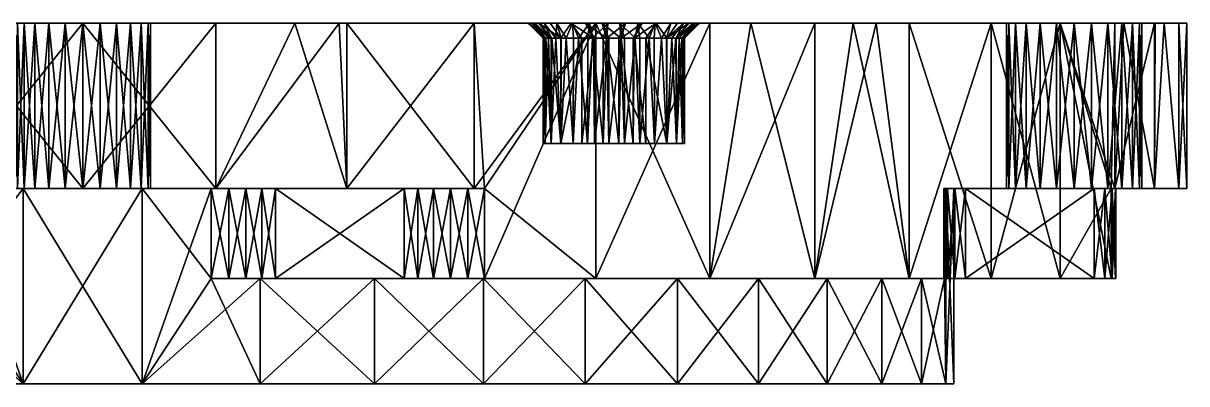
# Model space of a CAD drawing. Header units: inches. Extents: x -9200 to 7100, y -21 to 7100.
# Drawn here: x -4 to 73.5, y -21 to 3 of the extents above; entities that cross this region are included whole.
import ezdxf

# ---------------------------------------------------------------- set-up
doc = ezdxf.new("R2010")
doc.units = ezdxf.units.IN
doc.header["$MEASUREMENT"] = 0
doc.layers.get('0').update_dxf_attribs({"true_color": 0x1c59b1})

msp = doc.modelspace()

# ---------------------------------------------------------------- meshes
at = {"color": 254, "true_color": 0xcccccc}
mesh = msp.add_polyface(dxfattribs=at)
corners = [(-39.588, -21, -42.388), (3.958, -21, 57.865), (-3.958, -21, 57.865), (-11.8, -21, 56.787), (-12.828, -8, 58.775), (-12.828, -14, 58.775), (-11.915, -14, 58.054), (-11.915, -8, 58.054), (-10.859, -14, 57.563), (-10.859, -8, 57.563), (-21.392, -14, 67.339), (-21.392, -8, 67.339), (-10.859, -8, -57.563), (-11.915, -14, -58.054), (-11.915, -8, -58.054), (-12.828, -14, -58.775), (-12.828, -8, -58.775), (-21.392, -8, -67.339), (-21.392, -14, -67.339), (-11.8, -14, -56.787), (-11.8, -21, -56.787), (-19.423, -21, -54.651), (-19.423, -14, -54.651), (-26.684, -21, -51.497), (-26.684, -14, 51.497), (-19.423, -21, 54.651), (-19.423, -14, 54.651), (-11.8, -14, 56.787), (-23.344, -8, 68.546), (-22.297, -14, 68.056), (-22.297, -8, 68.056), (-17.59, -8, 71.364), (-25.629, -8, 68.754), (-24.474, -8, 68.783), (-4.347, -8, 67.165), (-4.347, -8, 64.835), (-22.297, -8, -68.056), (-23.344, -8, -68.546), (-17.59, -8, -71.364), (-4.347, -8, -67.165), (-4.5, -8, -66), (-25.629, -8, -68.754), (-24.474, -8, -68.783), (-22.297, -14, -68.056), (-23.344, -14, -68.546), (-26.684, -14, -51.497), (-10.859, -14, -57.563), (-8.859, -8, 72.964), (-14.12, 3, 72), (-17.59, 3, 71.364), (-24.499, 3, 69.211), (-26.063, -8, 68.724), (-26.063, -8, -68.724), (-24.499, 3, -69.211), (-17.59, 3, -71.364), (-8.859, 3, -72.964), (-8.859, -8, -72.964), (-24.499, 3, -50.928), (-4.347, 3, -64.835), (-4.5, 3, -66), (-3.897, 3, 68.25), (-4.347, 3, 67.165), (-4.5, 3, 66), (-24.499, 3, 58.352)]
mesh.append_faces([[corners[k] for k in face] for face in [(0, 1, 2), (2, 3, 0), (4, 5, 6), (4, 6, 7), (7, 6, 8), (7, 8, 9), (5, 4, 10), (10, 4, 11), (12, 13, 14), (14, 13, 15), (14, 15, 16), (16, 15, 17), (17, 15, 18), (19, 20, 21), (19, 21, 22), (22, 21, 23), (24, 25, 26), (26, 25, 3), (26, 3, 27), (27, 8, 26), (26, 8, 6), (26, 6, 24), (24, 6, 5), (5, 10, 24), (28, 29, 30), (30, 29, 10), (30, 10, 11), (31, 28, 30), (31, 32, 33), (31, 33, 28), (30, 11, 31), (31, 11, 34), (35, 11, 4), (36, 37, 38), (36, 38, 17), (38, 39, 17), (17, 40, 16), (41, 38, 42), (42, 38, 37), (17, 18, 43), (17, 43, 36), (36, 43, 44), (36, 44, 37), (22, 45, 18), (18, 15, 22), (22, 15, 13), (22, 13, 19), (19, 13, 46), (47, 48, 31), (48, 49, 31), (31, 49, 50), (31, 50, 51), (52, 53, 38), (53, 54, 38), (38, 54, 55), (38, 55, 56), (57, 58, 53), (53, 59, 54), (48, 60, 49), (49, 61, 50), (50, 62, 63)]], dxfattribs={"color": 254})
mesh = msp.add_polyface(dxfattribs=at)
corners = [(-39.588, -21, -42.388), (11.8, -21, 56.787), (3.958, -21, 57.865), (39.588, -21, 42.388), (-33.447, -21, -47.384), (-26.684, -21, -51.497), (-10.859, -8, 57.563), (-10.859, -14, 57.563), (-9.719, -14, 57.329), (-9.719, -8, 57.329), (-8.555, -14, 57.366), (-8.555, -8, 57.366), (-8.555, -8, -57.366), (-8.555, -14, -57.366), (-9.719, -14, -57.329), (-9.719, -8, -57.329), (-10.859, -14, -57.563), (-10.859, -8, -57.563), (-11.915, -14, -58.054), (-11.8, -14, -56.787), (-3.958, -21, -57.865), (-11.8, -21, -56.787), (-11.8, -14, 56.787), (-11.8, -21, 56.787), (-3.958, -21, 57.865), (-3.958, -8, 57.865), (-3.958, -8, -57.865), (-21.392, -8, 67.339), (-4.5, -8, 66), (-4.347, -8, 67.165), (-2.25, -8, 69.897), (-8.859, -8, 72.964), (-3.182, -8, 69.182), (-17.59, -8, 71.364), (-3.897, -8, 68.25), (-2.25, -8, 62.103), (-3.182, -8, 62.818), (-3.897, -8, 63.75), (-4.347, -8, 64.835), (-12.828, -8, 58.775), (-11.915, -8, 58.054), (-2.25, -8, -69.897), (-8.859, -8, -72.964), (-1.165, -8, -70.347), (-3.182, -8, -69.182), (-3.897, -8, -68.25), (-17.59, -8, -71.364), (-4.347, -8, -67.165), (-21.392, -8, -67.339), (-4.5, -8, -66), (-4.347, -8, -64.835), (-12.828, -8, -58.775), (-3.897, -8, -63.75), (-11.915, -8, -58.054), (-3.182, -8, -62.818), (-4.5, 3, 66), (-4.347, 3, 64.835), (-3.897, 3, 68.25), (-4.347, 3, 67.165), (-4.5, 3, -66), (-4.347, 3, -67.165), (-4.347, 3, -64.835), (0, -8, 73.5), (-8.859, 3, 72.964)]
mesh.append_faces([[corners[k] for k in face] for face in [(0, 1, 2), (3, 0, 4), (3, 4, 5), (6, 7, 8), (6, 8, 9), (9, 8, 10), (9, 10, 11), (12, 13, 14), (12, 14, 15), (15, 14, 16), (15, 16, 17), (17, 16, 18), (19, 13, 20), (20, 21, 19), (22, 23, 10), (10, 23, 24), (10, 24, 11), (11, 24, 25), (26, 20, 13), (26, 13, 12), (10, 8, 22), (22, 8, 7), (27, 28, 29), (30, 31, 32), (33, 29, 31), (31, 29, 34), (31, 34, 32), (25, 35, 11), (11, 35, 36), (11, 36, 9), (9, 36, 37), (9, 37, 6), (28, 27, 38), (38, 39, 37), (37, 39, 40), (37, 40, 6), (41, 42, 43), (41, 44, 42), (42, 44, 45), (42, 45, 46), (46, 45, 47), (48, 47, 49), (49, 50, 51), (51, 50, 52), (51, 52, 53), (53, 52, 17), (54, 26, 12), (54, 12, 52), (52, 12, 15), (52, 15, 17), (14, 13, 19), (19, 16, 14), (55, 28, 38), (56, 38, 37), (57, 34, 29), (58, 29, 28), (59, 49, 47), (60, 47, 45), (61, 50, 49), (62, 63, 31)]], dxfattribs={"color": 254})
mesh = msp.add_polyface(dxfattribs=at)
corners = [(-26.684, -21, -51.497), (-19.423, -21, -54.651), (39.588, -21, 42.388), (19.423, -21, 54.651), (-39.588, -21, -42.388), (26.684, -21, 51.497), (11.8, -21, 56.787), (-11.8, -21, -56.787), (-3.958, -8, 57.865), (-3.958, -21, 57.865), (3.958, -21, 57.865), (3.958, -8, 57.865), (8.555, -14, 57.366), (8.555, -8, -57.366), (3.958, -21, -57.865), (3.958, -8, -57.865), (-3.958, -21, -57.865), (-3.958, -8, -57.865), (-1.165, -8, 70.347), (0, -8, 73.5), (-2.25, -8, 69.897), (-8.859, -8, 72.964), (0, -8, 70.5), (1.165, -8, 70.347), (8.859, -8, 72.964), (2.25, -8, 69.897), (2.25, -8, 62.103), (1.165, -8, 61.653), (0, -8, 61.5), (3.182, -8, 62.818), (8.555, -8, 57.366), (3.897, -8, 63.75), (3.182, -8, 69.182), (3.897, -8, 68.25), (-1.165, -8, 61.653), (-2.25, -8, 62.103), (3.182, -8, -69.182), (2.25, -8, -69.897), (8.859, -8, -72.964), (-1.165, -8, -70.347), (-8.859, -8, -72.964), (0, -8, -73.5), (0, -8, -70.5), (0, -8, -61.5), (-1.165, -8, -61.653), (-2.25, -8, -62.103), (1.165, -8, -70.347), (1.165, -8, -61.653), (2.25, -8, -62.103), (3.182, -8, -62.818), (9.719, -8, -57.329), (3.897, -8, -63.75), (-3.182, -8, -62.818), (3.897, -8, -68.25), (-3.897, 3, 63.75), (-3.897, -8, 63.75), (-3.182, -8, 62.818), (-3.182, 3, 62.818), (-2.25, 3, 62.103), (-1.165, 3, 61.653), (0, 3, 61.5), (1.165, 3, 61.653), (2.25, 3, 62.103), (2.25, 3, 69.897), (1.165, 3, 70.347), (0, 3, 70.5), (-1.165, 3, 70.347), (-2.25, 3, 69.897), (-3.182, -8, 69.182), (-3.182, 3, 69.182), (-3.897, -8, 68.25), (-3.897, 3, -68.25), (-3.897, -8, -68.25), (-3.182, -8, -69.182), (-3.182, 3, -69.182), (-2.25, -8, -69.897), (-2.25, 3, -69.897), (-3.182, 3, -62.818), (-3.897, -8, -63.75), (-3.897, 3, -63.75), (-4.347, -8, -64.835)]
mesh.append_faces([[corners[k] for k in face] for face in [(0, 1, 2), (3, 4, 5), (3, 6, 4), (1, 7, 2), (8, 9, 10), (8, 10, 11), (11, 10, 12), (13, 14, 15), (15, 14, 16), (15, 16, 17), (18, 19, 20), (20, 19, 21), (18, 22, 19), (19, 22, 23), (19, 23, 24), (24, 23, 25), (26, 27, 11), (11, 27, 28), (11, 28, 8), (26, 11, 29), (29, 11, 30), (29, 30, 31), (25, 32, 24), (24, 32, 33), (28, 34, 8), (8, 34, 35), (36, 37, 38), (39, 40, 41), (39, 41, 42), (43, 15, 44), (44, 15, 17), (44, 17, 45), (38, 37, 41), (41, 37, 46), (41, 46, 42), (43, 47, 15), (15, 47, 48), (15, 48, 13), (13, 48, 49), (50, 49, 51), (45, 17, 52), (38, 53, 36), (54, 55, 56), (57, 56, 35), (58, 35, 34), (59, 34, 28), (60, 28, 27), (61, 27, 26), (62, 26, 29), (63, 25, 23), (64, 23, 22), (65, 22, 18), (66, 18, 20), (67, 20, 68), (69, 68, 70), (71, 72, 73), (74, 73, 75), (76, 75, 39), (77, 52, 78), (79, 78, 80)]], dxfattribs={"color": 254})
mesh = msp.add_polyface(dxfattribs=at)
corners = [(-4.347, 3, 67.165), (-4.5, -8, 66), (-4.5, 3, 66), (-4.347, -8, 64.835), (-4.347, 3, 64.835), (-3.897, -8, 63.75), (-3.897, 3, 63.75), (-3.182, -8, 62.818), (-3.182, 3, 62.818), (-2.25, -8, 62.103), (-2.25, 3, 62.103), (-1.165, -8, 61.653), (-1.165, 3, 61.653), (0, 3, 70.5), (-1.165, -8, 70.347), (-1.165, 3, 70.347), (-2.25, -8, 69.897), (-2.25, 3, 69.897), (-3.182, -8, 69.182), (-3.182, 3, 69.182), (-3.897, -8, 68.25), (-3.897, 3, 68.25), (-4.347, -8, 67.165), (-4.347, 3, -64.835), (-4.5, -8, -66), (-4.5, 3, -66), (-4.347, -8, -67.165), (-4.347, 3, -67.165), (-3.897, -8, -68.25), (-3.897, 3, -68.25), (-3.182, -8, -69.182), (-3.182, 3, -69.182), (-2.25, -8, -69.897), (-2.25, 3, -69.897), (-1.165, -8, -70.347), (-1.165, 3, -70.347), (0, 3, -61.5), (-1.165, -8, -61.653), (-1.165, 3, -61.653), (-2.25, -8, -62.103), (-2.25, 3, -62.103), (-3.182, -8, -62.818), (-3.182, 3, -62.818), (-3.897, -8, -63.75), (-3.897, 3, -63.75), (-4.347, -8, -64.835), (0, -8, 73.5), (0, 3, 73.5), (-8.859, 3, 72.964), (-8.859, -8, 72.964), (-14.12, 3, 72), (-8.859, -8, -72.964), (-8.859, 3, -72.964), (0, 3, -73.5), (0, -8, -73.5), (-24.499, 3, -50.928), (17.074, 3, -50.928), (-24.499, 3, -69.211), (-17.59, 3, -71.364), (-24.499, 3, 58.352), (-17.59, 3, 71.364), (-24.499, 3, 69.211), (0, 3, 61.5), (17.074, 3, 58.352), (8.859, 3, 72.964), (17.074, 3, 24.145), (-24.499, 3, 24.145), (17.074, 3, -17.428), (-24.499, 3, -17.428)]
mesh.append_faces([[corners[k] for k in face] for face in [(0, 1, 2), (2, 3, 4), (4, 5, 6), (6, 7, 8), (8, 9, 10), (10, 11, 12), (13, 14, 15), (15, 16, 17), (17, 18, 19), (19, 20, 21), (21, 22, 0), (23, 24, 25), (25, 26, 27), (27, 28, 29), (29, 30, 31), (31, 32, 33), (33, 34, 35), (36, 37, 38), (38, 37, 39), (38, 39, 40), (40, 39, 41), (40, 41, 42), (42, 43, 44), (44, 45, 23), (46, 47, 48), (49, 48, 50), (51, 52, 53), (51, 53, 54), (31, 33, 52), (52, 33, 53), (53, 33, 35), (40, 42, 55), (56, 36, 55), (55, 36, 38), (55, 38, 40), (42, 44, 55), (55, 44, 23), (57, 23, 25), (58, 25, 27), (58, 27, 52), (52, 27, 29), (52, 29, 31), (15, 17, 50), (15, 50, 13), (10, 59, 8), (8, 59, 6), (17, 19, 50), (50, 19, 21), (60, 21, 0), (61, 0, 2), (59, 2, 4), (59, 4, 6), (10, 12, 59), (59, 12, 62), (59, 62, 63), (50, 48, 47), (64, 50, 47), (59, 65, 66), (66, 67, 68), (68, 56, 55)]], dxfattribs={"color": 254})
mesh = msp.add_polyface(dxfattribs=at)
corners = [(-1.165, 3, 61.653), (0, -8, 61.5), (0, 3, 61.5), (1.165, -8, 61.653), (1.165, 3, 61.653), (2.25, -8, 62.103), (2.25, 3, 62.103), (3.182, -8, 62.818), (3.182, 3, 62.818), (3.897, -8, 63.75), (3.897, 3, 63.75), (4.347, -8, 64.835), (4.347, 3, 64.835), (4.5, -8, 66), (4.5, 3, 66), (4.347, -8, 67.165), (4.347, 3, 67.165), (3.897, -8, 68.25), (3.897, 3, 68.25), (3.182, -8, 69.182), (3.182, 3, 69.182), (2.25, -8, 69.897), (2.25, 3, 69.897), (1.165, -8, 70.347), (1.165, 3, 70.347), (0, -8, 70.5), (0, 3, 70.5), (-1.165, 3, -70.347), (-1.165, -8, -70.347), (0, -8, -70.5), (0, 3, -70.5), (1.165, -8, -70.347), (1.165, 3, -70.347), (2.25, -8, -69.897), (2.25, 3, -69.897), (3.182, -8, -69.182), (3.182, 3, -69.182), (3.897, -8, -68.25), (3.897, 3, -68.25), (4.347, -8, -67.165), (4.347, 3, -67.165), (4.5, -8, -66), (4.5, 3, -66), (4.347, -8, -64.835), (4.347, 3, -64.835), (3.897, -8, -63.75), (3.897, 3, -63.75), (3.182, -8, -62.818), (3.182, 3, -62.818), (2.25, -8, -62.103), (2.25, 3, -62.103), (1.165, -8, -61.653), (1.165, 3, -61.653), (0, -8, -61.5), (0, 3, -61.5), (-1.165, -8, -61.653), (8.859, -8, 72.964), (0, 3, 73.5), (0, -8, 73.5), (0, -8, -73.5), (0, 3, -73.5), (8.859, 3, -72.964), (14.12, 3, 72), (-14.12, 3, 72), (8.859, 3, 72.964), (17.074, 3, 58.352), (17.074, 3, 24.145), (-24.499, 3, 58.352), (17.074, 3, -17.428), (-24.499, 3, 24.145), (17.074, 3, -50.928), (-24.499, 3, -17.428)]
mesh.append_faces([[corners[k] for k in face] for face in [(0, 1, 2), (2, 3, 4), (4, 5, 6), (6, 7, 8), (8, 7, 9), (8, 9, 10), (10, 9, 11), (10, 11, 12), (12, 11, 13), (12, 13, 14), (14, 13, 15), (14, 15, 16), (16, 15, 17), (16, 17, 18), (18, 17, 19), (18, 19, 20), (20, 19, 21), (20, 21, 22), (22, 23, 24), (24, 25, 26), (27, 28, 29), (27, 29, 30), (30, 29, 31), (30, 31, 32), (32, 31, 33), (32, 33, 34), (34, 33, 35), (34, 35, 36), (36, 35, 37), (36, 37, 38), (38, 37, 39), (38, 39, 40), (40, 39, 41), (40, 41, 42), (42, 41, 43), (42, 43, 44), (44, 43, 45), (44, 45, 46), (46, 45, 47), (46, 47, 48), (48, 47, 49), (48, 49, 50), (50, 49, 51), (50, 51, 52), (52, 51, 53), (52, 53, 54), (54, 53, 55), (56, 57, 58), (59, 60, 61), (34, 61, 32), (32, 61, 60), (32, 60, 30), (60, 27, 30), (34, 36, 61), (61, 36, 38), (24, 26, 62), (62, 26, 63), (62, 63, 64), (65, 66, 67), (66, 68, 69), (68, 70, 71)]], dxfattribs={"color": 254})
mesh = msp.add_polyface(dxfattribs=at)
corners = [(8.859, -8, 72.964), (3.897, -8, 68.25), (17.59, -8, 71.364), (4.347, -8, 67.165), (10.859, -8, 57.563), (11.915, -8, 58.054), (3.897, -8, 63.75), (12.828, -8, 58.775), (4.5, -8, 66), (21.392, -8, 67.339), (22.297, -8, 68.056), (23.344, -8, 68.546), (24.474, -8, 68.783), (21.392, -8, -67.339), (4.5, -8, -66), (4.347, -8, -67.165), (8.555, -8, -57.366), (3.182, -8, -62.818), (9.719, -8, -57.329), (3.897, -8, -63.75), (10.859, -8, -57.563), (4.347, -8, -64.835), (12.828, -8, -58.775), (11.915, -8, -58.054), (24.474, -8, -68.783), (23.344, -8, -68.546), (17.59, -8, -71.364), (22.297, -8, -68.056), (8.859, -8, -72.964), (26.063, -8, 68.724), (17.59, 3, 71.364), (17.074, 3, 71.459), (14.12, 3, 72), (8.859, 3, 72.964), (0, 3, 73.5), (0, -8, -73.5), (8.859, 3, -72.964), (17.074, 3, -71.459), (17.59, 3, -71.364), (26.063, 3, -68.724), (4.5, 3, -66), (4.347, 3, -64.835), (17.074, 3, -50.928), (3.897, 3, -63.75), (3.182, 3, -62.818), (2.25, 3, -62.103), (3.897, 3, -68.25), (4.347, 3, -67.165), (1.165, 3, -61.653), (0, 3, -61.5), (26.063, 3, 68.724), (17.074, 3, 58.352), (3.897, 3, 68.25), (4.347, 3, 67.165), (4.5, 3, 66), (3.182, 3, 69.182), (2.25, 3, 69.897), (1.165, 3, 70.347), (4.347, 3, 64.835), (2.25, 3, 62.103), (3.182, 3, 62.818), (3.897, 3, 63.75), (0, 3, 61.5), (1.165, 3, 61.653), (29.73, 3, 47.889), (17.074, 3, 24.145)]
mesh.append_faces([[corners[k] for k in face] for face in [(0, 1, 2), (2, 1, 3), (4, 5, 6), (6, 5, 7), (8, 7, 9), (8, 9, 3), (3, 9, 2), (2, 9, 10), (2, 10, 11), (12, 2, 11), (13, 14, 15), (16, 17, 18), (18, 19, 20), (14, 13, 21), (21, 13, 22), (19, 22, 23), (19, 23, 20), (24, 25, 26), (26, 25, 27), (27, 13, 26), (26, 13, 15), (26, 15, 28), (29, 30, 2), (30, 31, 2), (2, 31, 32), (2, 32, 0), (32, 33, 0), (0, 33, 34), (35, 36, 28), (28, 36, 37), (28, 37, 26), (26, 37, 38), (26, 38, 39), (40, 41, 42), (41, 43, 42), (42, 43, 44), (42, 44, 45), (36, 46, 37), (37, 46, 47), (45, 48, 42), (42, 48, 49), (47, 40, 37), (37, 40, 42), (37, 42, 38), (38, 42, 39), (30, 50, 51), (52, 32, 53), (53, 32, 31), (53, 31, 54), (52, 55, 32), (32, 55, 56), (32, 56, 57), (30, 51, 31), (31, 51, 58), (31, 58, 54), (59, 60, 51), (51, 60, 61), (51, 61, 58), (51, 62, 63), (51, 63, 59), (51, 64, 65)]], dxfattribs={"color": 254})
mesh = msp.add_polyface(dxfattribs=at)
corners = [(39.588, -21, 42.388), (11.8, -21, -56.787), (19.423, -21, -54.651), (26.684, -21, -51.497), (34.648, -5, 44.79), (31.184, -5, 46.79), (30.785, -5, 47.755), (32.648, -5, 45.326), (31.82, -5, 45.962), (30.785, -5, 49.826), (30.648, -5, 48.79), (19.423, -14, 54.651), (26.684, -21, 51.497), (26.684, -14, 51.497), (33.447, -21, 47.384), (33.447, -14, 47.384), (26.684, -14, -51.497), (33.447, -14, -47.384), (33.447, -21, -47.384), (32.181, 2, 45.642), (31.499, 2, 46.323), (31.001, 2, 47.149), (30.714, 2, 48.069), (30.656, 2, 49.032), (26.747, -8, 68.461), (26.063, -8, 68.724), (25.629, -8, 68.754), (17.59, -8, 71.364), (24.474, -8, 68.783), (22.297, -8, 68.056), (22.297, -14, 68.056), (23.344, -14, 68.546), (23.344, -8, 68.546), (24.474, -14, 68.783), (25.629, -14, 68.754), (26.747, -14, 68.461), (34.157, -14, 65.081), (21.392, -14, 67.339), (25.629, -14, -68.754), (26.747, -14, -68.461), (34.157, -14, -65.081), (21.392, -14, -67.339), (22.297, -14, -68.056), (23.344, -14, -68.546), (24.474, -14, -68.783), (26.747, -8, -68.461), (25.629, -8, -68.754), (24.474, -8, -68.783), (23.344, -8, -68.546), (22.297, -8, -68.056), (17.59, -8, -71.364), (26.063, -8, -68.724), (34.157, 3, 65.081), (26.063, 3, -68.724), (34.157, 3, -65.081)]
mesh.append_faces([[corners[k] for k in face] for face in [(0, 1, 2), (0, 2, 3), (4, 5, 6), (5, 7, 8), (9, 4, 10), (10, 4, 6), (11, 12, 13), (13, 12, 14), (13, 14, 15), (2, 16, 3), (3, 16, 17), (3, 17, 18), (7, 19, 8), (8, 20, 5), (5, 21, 6), (6, 22, 10), (10, 23, 9), (24, 25, 26), (26, 25, 27), (26, 27, 28), (29, 30, 31), (29, 31, 32), (32, 31, 33), (32, 33, 28), (28, 33, 34), (28, 34, 26), (26, 34, 35), (26, 35, 24), (13, 36, 35), (35, 34, 13), (13, 34, 33), (13, 33, 31), (31, 30, 13), (13, 30, 37), (13, 37, 11), (38, 39, 16), (16, 39, 40), (16, 40, 17), (16, 41, 42), (42, 43, 16), (16, 43, 44), (16, 44, 38), (45, 39, 38), (45, 38, 46), (46, 38, 44), (46, 44, 47), (47, 44, 43), (47, 43, 48), (48, 43, 42), (48, 42, 49), (47, 50, 46), (46, 50, 51), (46, 51, 45), (24, 35, 36), (25, 24, 52), (53, 45, 51), (53, 51, 50), (24, 36, 52), (54, 40, 39), (54, 39, 45)]], dxfattribs={"color": 254})
mesh = msp.add_polyface(dxfattribs=at)
corners = [(32.181, 2, 45.642), (31.84, 2, 45.983), (31.82, -5, 45.962), (31.499, 2, 46.323), (31.208, 2, 46.805), (31.184, -5, 46.79), (31.001, 2, 47.149), (30.809, 2, 47.763), (30.785, -5, 47.755), (30.714, 2, 48.069), (30.67, 2, 48.792), (30.648, -5, 48.79), (30.656, 2, 49.032), (30.8, 2, 49.823), (30.785, -5, 49.826), (30.829, 2, 49.98), (31.184, -5, 50.79), (31.82, 2, 51.619), (31.82, -5, 51.619), (31.225, 2, 50.86), (31.192, 2, 50.787), (33.234, 2, 53.033), (30.369, 3, 51.377), (31.113, 3, 52.326), (29.875, 3, 50.278), (29.657, 3, 49.092), (29.73, 3, 47.889), (30.089, 3, 46.738), (30.712, 3, 45.707), (31.565, 3, 44.854), (32.596, 3, 44.231), (32.527, 3, 53.74), (34.157, 3, 65.081), (26.063, 3, 68.724), (26.063, -8, 68.724), (17.59, 3, 71.364), (34.157, 3, -65.081), (26.747, -8, -68.461), (26.063, 3, -68.724), (17.074, 3, -50.928), (41.753, 3, -60.489), (17.074, 3, 58.352), (17.074, 3, 24.145), (33.747, 3, 43.872), (44.48, 3, 58.352), (35.761, 3, 55.195), (34.575, 3, 54.978), (33.476, 3, 54.483), (41.753, 3, 60.489), (51.281, 3, -17.428), (17.074, 3, -17.428), (51.281, 3, -50.928)]
mesh.append_faces([[corners[k] for k in face] for face in [(0, 1, 2), (2, 1, 3), (3, 4, 5), (5, 4, 6), (6, 7, 8), (8, 7, 9), (9, 10, 11), (11, 10, 12), (12, 13, 14), (14, 13, 15), (14, 15, 16), (17, 18, 19), (19, 18, 16), (19, 16, 20), (20, 16, 15), (21, 18, 17), (22, 23, 17), (17, 19, 22), (22, 19, 20), (22, 20, 24), (20, 15, 24), (24, 15, 13), (24, 13, 25), (13, 12, 25), (25, 12, 10), (25, 10, 26), (10, 9, 26), (26, 9, 7), (26, 7, 27), (7, 6, 27), (27, 6, 4), (27, 4, 28), (28, 4, 3), (28, 3, 29), (3, 1, 29), (29, 1, 0), (29, 0, 30), (31, 17, 23), (32, 33, 34), (34, 33, 35), (36, 37, 38), (39, 40, 36), (39, 36, 38), (24, 25, 41), (24, 41, 22), (26, 27, 42), (42, 27, 28), (42, 28, 29), (29, 30, 42), (42, 30, 43), (44, 45, 41), (41, 45, 46), (41, 46, 47), (47, 31, 41), (41, 31, 23), (41, 23, 22), (41, 33, 32), (41, 32, 48), (25, 26, 41), (42, 49, 50), (50, 51, 39)]], dxfattribs={"color": 254})
mesh = msp.add_polyface(dxfattribs=at)
corners = [(37.477, 2, 45.962), (36.718, 2, 45.367), (37.477, -5, 45.962), (36.645, 2, 45.334), (36.648, -5, 45.326), (35.838, 2, 44.971), (35.681, 2, 44.943), (35.684, -5, 44.927), (35.821, 2, 54.197), (36.061, 2, 54.183), (36.062, -5, 54.205), (36.783, 2, 54.139), (37.09, 2, 54.044), (37.098, -5, 54.068), (37.704, 2, 53.852), (38.048, 2, 53.644), (38.062, -5, 53.669), (38.529, 2, 53.353), (38.87, 2, 53.012), (38.891, -5, 53.033), (39.211, 2, 52.671), (39.502, 2, 52.19), (39.527, -5, 52.205), (38.891, 2, 47.376), (38.891, -5, 47.376), (39.486, 2, 48.135), (39.527, -5, 48.205), (39.518, 2, 48.208), (32.181, 2, 45.642), (32.663, 2, 45.351), (32.596, 3, 44.231), (33.007, 2, 45.143), (33.747, 3, 43.872), (33.621, 2, 44.951), (33.927, 2, 44.856), (34.95, 3, 43.799), (34.65, 2, 44.812), (34.89, 2, 44.798), (36.136, 3, 44.017), (37.235, 3, 44.511), (38.184, 3, 45.255), (33.234, 2, 53.033), (31.82, 2, 51.619), (32.527, 3, 53.74), (39.998, 3, 53.288), (39.146, 3, 54.14), (38.115, 3, 54.764), (36.964, 3, 55.123), (35.761, 3, 55.195), (34.575, 3, 54.978), (35.03, 2, 54.052), (34.872, 2, 54.023), (33.476, 3, 54.483), (33.993, 2, 53.628), (34.066, 2, 53.661), (39.598, 3, 46.669), (41.753, 3, 60.489), (44.48, 3, 58.352), (17.074, 3, 58.352), (17.074, 3, -50.928), (51.281, 3, -52.474), (48.74, 3, -55.016), (41.753, 3, -60.489), (17.074, 3, 24.145), (51.281, 3, 24.145)]
mesh.append_faces([[corners[k] for k in face] for face in [(0, 1, 2), (1, 3, 4), (4, 3, 5), (5, 6, 7), (8, 9, 10), (10, 9, 11), (11, 12, 13), (13, 12, 14), (14, 15, 16), (16, 15, 17), (17, 18, 19), (19, 18, 20), (20, 21, 22), (23, 24, 25), (25, 26, 27), (0, 24, 23), (28, 29, 30), (30, 29, 31), (30, 31, 32), (31, 33, 32), (32, 33, 34), (32, 34, 35), (34, 36, 35), (35, 36, 37), (35, 37, 38), (37, 6, 38), (38, 6, 5), (38, 5, 39), (0, 40, 1), (1, 40, 39), (1, 39, 3), (3, 39, 5), (41, 42, 43), (44, 20, 18), (44, 18, 45), (45, 18, 17), (45, 17, 46), (17, 15, 46), (46, 15, 14), (46, 14, 47), (14, 12, 47), (47, 12, 11), (47, 11, 48), (11, 9, 48), (48, 9, 8), (48, 8, 49), (8, 50, 49), (49, 50, 51), (49, 51, 52), (41, 43, 53), (53, 43, 52), (53, 52, 54), (54, 52, 51), (55, 40, 23), (23, 40, 0), (56, 57, 58), (59, 60, 61), (61, 62, 59), (63, 32, 64), (57, 47, 48)]], dxfattribs={"color": 254})
mesh = msp.add_polyface(dxfattribs=at)
corners = [(39.527, -5, 52.205), (39.502, 2, 52.19), (39.71, 2, 51.846), (39.901, 2, 51.232), (39.926, -5, 51.24), (39.997, 2, 50.926), (40.041, 2, 50.203), (40.062, -5, 50.205), (40.055, 2, 49.963), (39.91, 2, 49.172), (39.926, -5, 49.169), (39.881, 2, 49.015), (39.518, 2, 48.208), (39.527, -5, 48.205), (40.341, 3, 47.618), (39.598, 3, 46.669), (38.891, 2, 47.376), (39.486, 2, 48.135), (40.836, 3, 48.717), (41.053, 3, 49.903), (40.981, 3, 51.106), (40.622, 3, 52.257), (39.998, 3, 53.288), (39.211, 2, 52.671), (41.753, 3, 60.489), (41.753, -14, 60.489), (44.48, 3, 58.352), (48.74, -14, 55.016), (48.74, 3, 55.016), (51.281, 3, 52.474), (55.016, -14, 48.74), (55.016, 3, 48.74), (60.489, 3, -41.753), (55.016, -14, -48.74), (55.016, 3, -48.74), (52.827, 3, -50.928), (48.74, -14, -55.016), (51.281, 3, -52.474), (48.74, 3, -55.016), (41.753, -14, -60.489), (41.753, 3, -60.489), (51.281, 3, -50.928), (17.074, 3, -50.928), (51.281, 3, 24.145), (60.489, 3, 41.753), (39.146, 3, 54.14), (38.115, 3, 54.764), (36.136, 3, 44.017), (37.235, 3, 44.511), (33.747, 3, 43.872), (34.95, 3, 43.799), (36.964, 3, 55.123), (38.184, 3, 45.255), (61.653, 3, 1.165), (51.281, 3, -17.428), (17.074, 3, 24.145), (17.074, 3, -17.428)]
mesh.append_faces([[corners[k] for k in face] for face in [(0, 1, 2), (2, 3, 4), (4, 3, 5), (5, 6, 7), (7, 6, 8), (8, 9, 10), (10, 9, 11), (12, 13, 11), (14, 15, 16), (16, 17, 14), (14, 17, 12), (14, 12, 18), (12, 11, 18), (18, 11, 9), (18, 9, 19), (9, 8, 19), (19, 8, 6), (19, 6, 20), (6, 5, 20), (20, 5, 3), (20, 3, 21), (3, 2, 21), (21, 2, 1), (21, 1, 22), (1, 23, 22), (24, 25, 26), (26, 27, 28), (28, 27, 29), (29, 30, 31), (32, 33, 34), (34, 33, 35), (35, 36, 37), (37, 36, 38), (38, 39, 40), (34, 35, 41), (41, 35, 37), (41, 37, 42), (43, 31, 44), (26, 45, 46), (18, 19, 29), (29, 19, 20), (29, 20, 28), (28, 20, 21), (28, 21, 26), (26, 21, 22), (26, 22, 45), (43, 47, 48), (43, 49, 50), (43, 50, 47), (31, 43, 29), (29, 43, 14), (29, 14, 18), (46, 51, 26), (48, 52, 43), (43, 52, 15), (43, 15, 14), (43, 53, 54), (43, 54, 55), (32, 34, 54), (54, 34, 41), (54, 41, 56)]], dxfattribs={"color": 254})
mesh = msp.add_polyface(dxfattribs=at)
corners = [(39.588, -21, 42.388), (26.684, -21, -51.497), (33.447, -21, -47.384), (39.588, -21, -42.388), (30.785, -5, 49.826), (37.477, -5, 45.962), (36.648, -5, 45.326), (35.027, -5, 54.068), (36.062, -5, 54.205), (38.891, -5, 47.376), (34.062, -5, 53.669), (38.062, -5, 53.669), (40.062, -5, 50.205), (39.926, -5, 49.169), (31.184, -5, 50.79), (31.82, -5, 51.619), (33.234, -5, 53.033), (38.891, -5, 53.033), (39.527, -5, 52.205), (37.098, -5, 54.068), (39.527, -5, 48.205), (34.648, -5, 44.79), (33.613, -5, 44.927), (31.184, -5, 46.79), (32.648, -5, 45.326), (35.684, -5, 44.927), (33.447, -14, 47.384), (33.447, -21, 47.384), (39.588, -14, 42.388), (33.447, -14, -47.384), (39.588, -14, -42.388), (36.718, 2, 45.367), (35.838, 2, 44.971), (35.681, 2, 44.943), (34.89, 2, 44.798), (34.65, 2, 44.812), (33.927, 2, 44.856), (33.621, 2, 44.951), (33.007, 2, 45.143), (32.663, 2, 45.351), (32.181, 2, 45.642), (33.234, 2, 53.033), (33.993, 2, 53.628), (34.066, 2, 53.661), (34.872, 2, 54.023), (35.03, 2, 54.052), (35.821, 2, 54.197), (36.783, 2, 54.139), (37.704, 2, 53.852), (38.529, 2, 53.353), (39.211, 2, 52.671), (39.486, 2, 48.135), (37.477, 2, 45.962), (34.157, -14, 65.081), (26.684, -14, 51.497), (41.753, -14, 60.489), (34.157, -14, -65.081), (41.753, -14, -60.489), (34.157, 3, 65.081), (41.753, 3, 60.489), (41.753, 3, -60.489), (34.157, 3, -65.081)]
mesh.append_faces([[corners[k] for k in face] for face in [(0, 1, 2), (2, 3, 0), (4, 5, 6), (7, 8, 9), (7, 9, 10), (11, 12, 13), (4, 14, 5), (5, 14, 15), (5, 15, 9), (9, 15, 16), (9, 16, 10), (11, 17, 12), (12, 17, 18), (8, 19, 9), (9, 19, 11), (9, 11, 20), (20, 11, 13), (21, 22, 23), (23, 22, 24), (6, 25, 4), (4, 25, 21), (26, 27, 0), (26, 0, 28), (2, 29, 30), (2, 30, 3), (5, 31, 6), (6, 32, 25), (25, 33, 34), (25, 34, 21), (34, 35, 21), (21, 35, 36), (21, 36, 22), (36, 37, 22), (22, 37, 38), (22, 38, 24), (38, 39, 24), (24, 39, 40), (16, 15, 41), (41, 42, 16), (16, 42, 10), (42, 43, 10), (10, 43, 44), (10, 44, 7), (44, 45, 7), (7, 45, 46), (7, 46, 8), (8, 47, 19), (19, 48, 11), (11, 49, 17), (17, 50, 18), (51, 9, 20), (5, 9, 52), (53, 54, 55), (55, 54, 26), (29, 56, 57), (29, 57, 30), (58, 53, 55), (58, 55, 59), (60, 57, 56), (60, 56, 61)]], dxfattribs={"color": 254})
mesh = msp.add_polyface(dxfattribs=at)
corners = [(39.588, -21, 42.388), (39.588, -21, -42.388), (44.991, -21, -36.603), (49.556, -21, -30.136), (53.198, -21, -23.107), (55.849, -21, -15.648), (57.46, -21, -7.898), (58, -21, 0), (57.46, -21, 7.898), (55.849, -21, 15.648), (53.198, -21, 23.107), (49.556, -21, 30.136), (44.991, -21, 36.603), (40.062, -5, 50.205), (39.527, -5, 52.205), (39.926, -5, 51.24), (39.588, -14, 42.388), (44.991, -14, 36.603), (49.556, -14, 30.136), (53.198, -14, 23.107), (55.849, -14, 15.648), (55.849, -14, -15.648), (57.366, -14, -8.555), (39.588, -14, -42.388), (44.991, -14, -36.603), (49.556, -14, -30.136), (53.198, -14, -23.107), (57.366, -14, 8.555), (39.71, 2, 51.846), (39.997, 2, 50.926), (40.055, 2, 49.963), (39.926, -5, 49.169), (39.881, 2, 49.015), (39.527, -5, 48.205), (57.329, -14, 9.719), (57.563, -14, 10.859), (58.054, -14, 11.915), (58.775, -14, 12.828), (41.753, -14, 60.489), (33.447, -14, 47.384), (48.74, -14, 55.016), (55.016, -14, 48.74), (60.489, -14, 41.753), (65.081, -14, 34.157), (57.329, -14, -9.719), (57.563, -14, -10.859), (41.753, -14, -60.489), (48.74, -14, -55.016), (55.016, -14, -48.74), (60.489, -14, -41.753), (65.081, -14, -34.157), (44.48, 3, 58.352), (51.281, 3, 52.474), (55.016, 3, 48.74), (52.827, 3, -50.928), (48.74, 3, -55.016)]
mesh.append_faces([[corners[k] for k in face] for face in [(0, 1, 2), (0, 2, 3), (3, 4, 0), (0, 4, 5), (0, 5, 6), (6, 7, 0), (0, 7, 8), (0, 8, 9), (9, 10, 0), (0, 10, 11), (0, 11, 12), (13, 14, 15), (16, 0, 12), (16, 12, 17), (17, 12, 11), (17, 11, 18), (18, 11, 10), (18, 10, 19), (19, 10, 9), (19, 9, 20), (21, 22, 6), (1, 23, 24), (1, 24, 2), (2, 24, 25), (2, 25, 3), (3, 25, 26), (3, 26, 4), (4, 26, 21), (4, 21, 5), (5, 21, 6), (20, 9, 27), (27, 9, 8), (14, 28, 15), (15, 29, 13), (13, 30, 31), (31, 32, 33), (20, 27, 34), (34, 35, 20), (20, 36, 19), (19, 36, 37), (38, 39, 40), (40, 39, 16), (40, 16, 41), (41, 16, 17), (41, 17, 42), (42, 17, 18), (43, 18, 19), (44, 22, 21), (21, 45, 44), (23, 46, 47), (23, 47, 24), (24, 47, 48), (24, 48, 25), (48, 49, 25), (25, 50, 26), (51, 38, 40), (52, 40, 41), (53, 41, 42), (54, 48, 47), (55, 47, 46)]], dxfattribs={"color": 254})
mesh = msp.add_polyface(dxfattribs=at)
corners = [(58.775, -8, 12.828), (58.775, -14, 12.828), (58.054, -14, 11.915), (58.054, -8, 11.915), (57.563, -14, 10.859), (57.563, -8, 10.859), (57.329, -14, 9.719), (57.329, -8, 9.719), (57.366, -14, 8.555), (57.366, -8, 8.555), (67.339, -14, 21.392), (57.366, -8, -8.555), (57.366, -14, -8.555), (57.329, -14, -9.719), (57.329, -8, -9.719), (57.563, -14, -10.859), (57.563, -8, -10.859), (58.054, -14, -11.915), (58.054, -8, -11.915), (58.775, -14, -12.828), (58.775, -8, -12.828), (67.339, -8, -21.392), (57.46, -8, 7.898), (57.46, -21, 7.898), (58, -21, 0), (58, -8, 0), (57.46, -21, -7.898), (57.46, -8, -7.898), (55.849, -14, 15.648), (60.489, -14, 41.753), (49.556, -14, 30.136), (65.081, -14, 34.157), (53.198, -14, 23.107), (68.461, -14, 26.747), (63.75, -8, 3.897), (64.835, -8, 4.347), (61.653, -8, -1.165), (62.103, -8, -2.25), (62.818, -8, -3.182), (63.75, -8, -3.897), (61.5, -8, 0), (61.653, -8, 1.165), (62.103, -8, 2.25), (62.818, -8, 3.182), (64.835, -8, -4.347), (55.849, -14, -15.648), (67.339, -14, -21.392), (53.198, -14, -23.107), (49.556, -14, -30.136), (60.489, -14, -41.753), (65.081, -14, -34.157), (68.461, -14, -26.747), (60.489, 3, 41.753), (60.489, 3, -41.753), (55.016, -14, -48.74)]
mesh.append_faces([[corners[k] for k in face] for face in [(0, 1, 2), (0, 2, 3), (3, 2, 4), (3, 4, 5), (5, 4, 6), (5, 6, 7), (7, 6, 8), (7, 8, 9), (1, 0, 10), (11, 12, 13), (11, 13, 14), (14, 13, 15), (14, 15, 16), (16, 15, 17), (16, 17, 18), (18, 17, 19), (18, 19, 20), (20, 19, 21), (22, 9, 8), (8, 23, 22), (22, 23, 24), (22, 24, 25), (25, 24, 26), (25, 26, 27), (27, 26, 12), (27, 12, 11), (28, 4, 2), (29, 30, 31), (31, 32, 33), (1, 10, 32), (3, 34, 0), (0, 34, 35), (36, 25, 37), (37, 25, 27), (37, 27, 38), (38, 27, 11), (38, 11, 39), (39, 11, 14), (36, 40, 25), (25, 40, 41), (25, 41, 22), (22, 41, 42), (22, 42, 9), (9, 42, 43), (9, 43, 7), (7, 43, 34), (7, 34, 5), (5, 34, 3), (14, 16, 39), (39, 16, 18), (39, 18, 20), (20, 44, 39), (19, 17, 45), (45, 17, 15), (19, 45, 46), (46, 45, 47), (48, 49, 50), (47, 50, 51), (52, 29, 31), (53, 49, 54)]], dxfattribs={"color": 254})
mesh = msp.add_polyface(dxfattribs=at)
corners = [(61.653, 3, 1.165), (61.5, -8, 0), (61.5, 3, 0), (61.653, -8, -1.165), (61.653, 3, -1.165), (62.103, -8, -2.25), (62.103, 3, -2.25), (62.818, -8, -3.182), (62.818, 3, -3.182), (63.75, -8, -3.897), (63.75, 3, -3.897), (64.835, -8, -4.347), (64.835, 3, -4.347), (66, -8, -4.5), (66, 3, -4.5), (67.165, -8, -4.347), (67.165, 3, -4.347), (68.25, -8, -3.897), (68.25, 3, 3.897), (67.165, -8, 4.347), (67.165, 3, 4.347), (66, -8, 4.5), (66, 3, 4.5), (64.835, -8, 4.347), (64.835, 3, 4.347), (63.75, -8, 3.897), (63.75, 3, 3.897), (62.818, -8, 3.182), (62.818, 3, 3.182), (62.103, -8, 2.25), (62.103, 3, 2.25), (61.653, -8, 1.165), (68.724, -8, -26.063), (68.461, -8, -26.747), (65.081, 3, -34.157), (68.724, 3, -26.063), (68.461, -8, 26.747), (68.724, 3, 26.063), (65.081, 3, 34.157), (55.016, 3, 48.74), (60.489, -14, 41.753), (60.489, 3, 41.753), (65.081, -14, 34.157), (68.461, -14, 26.747), (65.081, -14, -34.157), (60.489, -14, -41.753), (60.489, 3, -41.753), (51.281, 3, -17.428), (71.394, 3, -17.428), (71.364, 3, -17.59), (51.281, 3, 24.145), (69.321, 3, 24.145)]
mesh.append_faces([[corners[k] for k in face] for face in [(0, 1, 2), (2, 1, 3), (2, 3, 4), (4, 3, 5), (4, 5, 6), (6, 5, 7), (6, 7, 8), (8, 7, 9), (8, 9, 10), (10, 9, 11), (10, 11, 12), (12, 11, 13), (12, 13, 14), (14, 13, 15), (14, 15, 16), (16, 15, 17), (18, 19, 20), (20, 19, 21), (20, 21, 22), (22, 21, 23), (22, 23, 24), (24, 23, 25), (24, 25, 26), (26, 25, 27), (26, 27, 28), (28, 27, 29), (28, 29, 30), (30, 29, 31), (30, 31, 0), (0, 31, 1), (32, 33, 34), (34, 35, 32), (36, 37, 38), (39, 40, 41), (41, 42, 38), (38, 43, 36), (33, 44, 34), (34, 45, 46), (47, 48, 49), (49, 35, 47), (47, 35, 34), (47, 34, 46), (0, 2, 47), (2, 4, 47), (47, 4, 6), (47, 6, 8), (8, 10, 47), (47, 10, 12), (47, 12, 48), (26, 28, 50), (50, 28, 30), (12, 14, 48), (51, 20, 22), (51, 22, 50), (50, 22, 24), (50, 24, 26), (41, 38, 50), (50, 38, 37), (50, 37, 51), (30, 0, 50)]], dxfattribs={"color": 254})
mesh = msp.add_polyface(dxfattribs=at)
corners = [(67.339, -14, 21.392), (58.775, -8, 12.828), (67.339, -8, 21.392), (67.339, -8, -21.392), (58.775, -14, -12.828), (67.339, -14, -21.392), (53.198, -14, 23.107), (68.056, -14, 22.297), (68.546, -14, 23.344), (68.783, -14, 24.474), (68.754, -14, 25.629), (68.461, -14, 26.747), (68.461, -8, 26.747), (68.754, -8, 25.629), (68.783, -8, 24.474), (68.546, -8, 23.344), (68.056, -8, 22.297), (70.347, -8, 1.165), (73.5, -8, 0), (69.897, -8, 2.25), (72.964, -8, 8.859), (69.182, -8, 3.182), (70.5, -8, 0), (70.347, -8, -1.165), (72.964, -8, -8.859), (69.897, -8, -2.25), (71.364, -8, 17.59), (64.835, -8, 4.347), (66, -8, 4.5), (67.165, -8, 4.347), (68.724, -8, 26.063), (68.25, -8, 3.897), (68.056, -8, -22.297), (68.546, -8, -23.344), (71.364, -8, -17.59), (68.461, -8, -26.747), (68.724, -8, -26.063), (68.754, -8, -25.629), (68.783, -8, -24.474), (67.165, -8, -4.347), (66, -8, -4.5), (58.775, -8, -12.828), (64.835, -8, -4.347), (68.056, -14, -22.297), (68.546, -14, -23.344), (68.783, -14, -24.474), (68.754, -14, -25.629), (68.461, -14, -26.747), (53.198, -14, -23.107), (65.081, -14, -34.157), (65.081, 3, 34.157), (65.081, -14, 34.157), (65.081, 3, -34.157), (60.489, -14, -41.753)]
mesh.append_faces([[corners[k] for k in face] for face in [(0, 1, 2), (3, 4, 5), (6, 0, 7), (6, 7, 8), (8, 9, 6), (6, 9, 10), (6, 10, 11), (12, 11, 10), (12, 10, 13), (13, 10, 9), (13, 9, 14), (14, 9, 8), (14, 8, 15), (15, 8, 7), (15, 7, 16), (16, 7, 0), (16, 0, 2), (17, 18, 19), (19, 20, 21), (17, 22, 18), (18, 22, 23), (24, 23, 25), (15, 16, 26), (1, 27, 2), (2, 27, 28), (2, 28, 29), (30, 12, 13), (30, 13, 26), (26, 13, 14), (26, 14, 15), (16, 2, 26), (26, 2, 29), (20, 29, 31), (20, 31, 21), (32, 33, 34), (32, 34, 3), (35, 36, 37), (37, 36, 34), (37, 34, 38), (38, 34, 33), (3, 39, 40), (3, 40, 41), (41, 40, 42), (3, 5, 43), (3, 43, 32), (32, 43, 44), (32, 44, 33), (33, 44, 45), (33, 45, 38), (38, 45, 46), (38, 46, 37), (37, 46, 47), (37, 47, 35), (5, 48, 43), (48, 47, 46), (46, 45, 48), (48, 45, 44), (48, 44, 43), (35, 47, 49), (50, 51, 11), (52, 49, 53)]], dxfattribs={"color": 254})
mesh = msp.add_polyface(dxfattribs=at)
corners = [(69.897, -8, 2.25), (73.5, -8, 0), (72.964, -8, 8.859), (70.347, -8, -1.165), (72.964, -8, -8.859), (71.364, -8, 17.59), (67.165, -8, 4.347), (69.897, -8, -2.25), (69.182, -8, -3.182), (68.25, -8, -3.897), (71.364, -8, -17.59), (67.165, -8, -4.347), (67.339, -8, -21.392), (67.165, 3, -4.347), (68.25, 3, -3.897), (69.182, 3, -3.182), (69.897, 3, -2.25), (70.347, 3, -1.165), (70.5, -8, 0), (70.5, 3, 0), (70.347, -8, 1.165), (70.347, 3, 1.165), (69.897, 3, 2.25), (69.182, -8, 3.182), (69.182, 3, 3.182), (68.25, -8, 3.897), (68.25, 3, 3.897), (68.724, -8, -26.063), (68.724, 3, -26.063), (71.364, 3, -17.59), (71.394, 3, -17.428), (72, 3, -14.12), (72.964, 3, -8.859), (73.5, 3, 0), (72.964, 3, 8.859), (72, 3, 14.12), (71.364, 3, 17.59), (69.321, 3, 24.145), (68.724, -8, 26.063), (68.724, 3, 26.063), (68.461, -8, 26.747), (66, 3, -4.5), (67.165, 3, 4.347)]
mesh.append_faces([[corners[k] for k in face] for face in [(0, 1, 2), (1, 3, 4), (5, 6, 2), (7, 8, 4), (4, 8, 9), (4, 9, 10), (10, 9, 11), (10, 11, 12), (13, 9, 14), (14, 9, 8), (14, 8, 15), (15, 8, 7), (15, 7, 16), (16, 7, 3), (16, 3, 17), (17, 3, 18), (17, 18, 19), (19, 18, 20), (19, 20, 21), (21, 20, 0), (21, 0, 22), (22, 0, 23), (22, 23, 24), (24, 23, 25), (24, 25, 26), (26, 25, 6), (27, 28, 29), (27, 29, 10), (29, 30, 10), (10, 30, 31), (10, 31, 4), (31, 32, 4), (4, 32, 33), (4, 33, 1), (1, 33, 34), (1, 34, 2), (2, 34, 35), (2, 35, 5), (35, 36, 5), (5, 36, 37), (5, 37, 38), (38, 37, 39), (38, 39, 40), (21, 22, 35), (15, 16, 31), (31, 16, 17), (31, 17, 19), (30, 41, 13), (30, 13, 31), (31, 13, 14), (31, 14, 15), (22, 24, 35), (35, 24, 26), (35, 26, 36), (36, 26, 42), (36, 42, 37), (33, 32, 34), (34, 32, 31), (34, 31, 35), (35, 31, 19), (35, 19, 21)]], dxfattribs={"color": 254})
mesh = msp.add_polyface(dxfattribs=at)
corners = [(26.684, -21, 51.497), (-39.588, -21, -42.388), (33.447, -21, 47.384), (39.588, -21, 42.388), (-11.8, -21, -56.787), (-3.958, -21, -57.865), (3.958, -21, -57.865), (11.8, -21, -56.787), (8.555, -8, 57.366), (8.555, -14, 57.366), (9.719, -14, 57.329), (9.719, -8, 57.329), (10.859, -14, 57.563), (10.859, -8, 57.563), (11.915, -14, 58.054), (11.915, -8, 58.054), (12.828, -14, 58.775), (12.828, -8, 58.775), (21.392, -8, 67.339), (21.392, -14, 67.339), (12.828, -8, -58.775), (12.828, -14, -58.775), (11.915, -14, -58.054), (11.915, -8, -58.054), (10.859, -14, -57.563), (10.859, -8, -57.563), (9.719, -14, -57.329), (9.719, -8, -57.329), (8.555, -14, -57.366), (8.555, -8, -57.366), (21.392, -14, -67.339), (21.392, -8, -67.339), (11.8, -14, 56.787), (3.958, -21, 57.865), (11.8, -21, 56.787), (19.423, -21, 54.651), (19.423, -14, 54.651), (11.8, -14, -56.787), (19.423, -14, -54.651), (19.423, -21, -54.651), (26.684, -14, -51.497), (3.958, -8, 57.865), (3.897, -8, 63.75), (4.347, -8, 64.835), (4.5, -8, 66), (22.297, -14, 68.056), (22.297, -8, 68.056), (22.297, -8, -68.056), (22.297, -14, -68.056), (4.347, -8, -64.835), (3.897, -8, -63.75), (8.859, -8, -72.964), (4.347, -8, -67.165), (3.897, -8, -68.25)]
mesh.append_faces([[corners[k] for k in face] for face in [(0, 1, 2), (2, 1, 3), (3, 4, 5), (3, 5, 6), (6, 7, 3), (8, 9, 10), (8, 10, 11), (11, 10, 12), (11, 12, 13), (13, 12, 14), (13, 14, 15), (15, 14, 16), (15, 16, 17), (17, 16, 18), (18, 16, 19), (20, 21, 22), (20, 22, 23), (23, 22, 24), (23, 24, 25), (25, 24, 26), (25, 26, 27), (27, 26, 28), (27, 28, 29), (21, 20, 30), (30, 20, 31), (29, 28, 6), (6, 28, 7), (32, 9, 33), (33, 34, 32), (32, 34, 35), (32, 35, 36), (36, 35, 0), (28, 37, 7), (7, 37, 38), (7, 38, 39), (39, 38, 40), (41, 9, 8), (42, 8, 11), (42, 11, 13), (42, 17, 43), (43, 17, 44), (18, 19, 45), (18, 45, 46), (32, 36, 14), (14, 12, 32), (32, 12, 10), (32, 10, 9), (36, 19, 16), (36, 16, 14), (28, 26, 37), (37, 26, 24), (37, 24, 38), (38, 24, 22), (38, 22, 40), (22, 21, 40), (40, 21, 30), (47, 48, 30), (47, 30, 31), (49, 20, 50), (51, 52, 53)]], dxfattribs={"color": 254})

doc.saveas('drawing.dxf')
